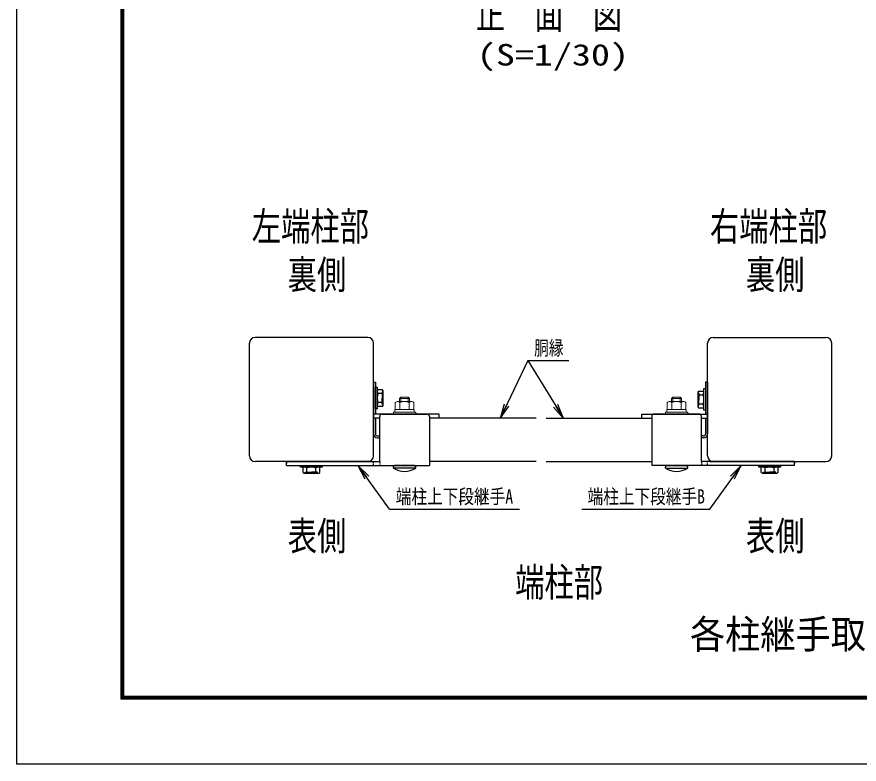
# Model space of a CAD drawing. Units: millimetres, scale not verified, with parts at other scales. Extents: x -6234 to 6240, y -4411 to 4409.
# Drawn here: x -6234 to -2842, y -4411 to -1399 of the extents above; entities that cross this region are included whole.
import ezdxf
from ezdxf.enums import TextEntityAlignment as Align

# ---------------------------------------------------------------- set-up
doc = ezdxf.new("R2010")
doc.units = ezdxf.units.MM
doc.header["$LTSCALE"] = 20
doc.linetypes.add('USER1', pattern=[0.375, 0.25, -0.125])
doc.layers.add('0-0_WAKU', color=7, linetype='Continuous')
for name, color, linetype, lineweight in [('0-1_0', 7, 'Continuous', 25), ('0-3_1', 7, 'Continuous', 25), ('0-5_SCALE', 7, 'Continuous', 25), ('0-6_支柱', 7, 'Continuous', 25), ('0-7_継手-案-', 7, 'Continuous', 25), ('0-8_ボルト', 7, 'Continuous', 25), ('0-9_構造線', 7, 'Continuous', 25), ('0-A_細線', 7, 'Continuous', 25), ('0-F_D-STR3', 7, 'Continuous', 13)]:
    doc.layers.add(name, color=color, linetype=linetype, lineweight=lineweight)
doc.styles.add('ＭＳ ゴシック', font='')
doc.styles.get('ＭＳ ゴシック').set_extended_font_data('MS Gothic')

# ---------------------------------------------------------------- blocks, each defined once
blk = doc.blocks.new('A2_ver14_社名無')
at = {"layer": '0-1_0', "color": 3}
blk.add_lwpolyline([(-11900, 8420), (-20, 8420), (-20, 20), (-11900, 20)], close=True, dxfattribs=at)
at = {"layer": '0-1_0'}
for points in [[(-11500, 8170), (-420, 8170), (-420, 270), (-11500, 270)], [(-11497.5, 8167.5), (-422.5, 8167.5), (-422.5, 272.5), (-11497.5, 272.5)], [(-11495, 8165), (-425, 8165), (-425, 275), (-11495, 275)], [(-11492.5, 8162.5), (-427.5, 8162.5), (-427.5, 277.5), (-11492.5, 277.5)], [(-11490, 8160), (-430, 8160), (-430, 280), (-11490, 280)]]:
    blk.add_lwpolyline(points, close=True, dxfattribs=at)
blk = doc.blocks.new('DARROWS')
at = {"layer": '0-1_0'}
blk.add_line((0, 0), (-19.982, 0), dxfattribs=at)
blk.add_lwpolyline([(-20, -3.333), (0, 0), (-20, 3.333)], dxfattribs=at)

msp = doc.modelspace()

# ---------------------------------------------------------------- linework, layer by layer
at = {"layer": '0-1_0'}
for p, q in [((-4175.86, -2784.21), (-4287.02, -3015.41)), ((-4175.86, -2784.21), (-4034.73, -3015.55)), ((-4733.43, -3382.83), (-4858.77, -3209.26)), ((-3443.92, -3382.83), (-3318.58, -3209.26))]:
    msp.add_line(p, q, dxfattribs=at)
at = {"layer": '0-3_1'}
for p, q in [((-4175.86, -2784.21), (-4011.11, -2784.21)), ((-4798.02, -2870.83), (-4798.02, -3079.83)), ((-4798.02, -2870.83), (-4790.02, -2870.83)), ((-4790.02, -2870.83), (-4790.02, -2999.83)), ((-3460.68, -2870.83), (-3460.68, -2999.83)), ((-3452.68, -2870.83), (-3460.68, -2870.83)), ((-3452.68, -2870.83), (-3452.68, -3079.83)), ((-4790.02, -3015.83), (-4790.02, -3079.83)), ((-4773.02, -3190.83), (-4773.02, -3009.83)), ((-4763.02, -2999.83), (-4583.02, -2999.83)), ((-4573.02, -3009.83), (-4573.02, -3206.83)), ((-3677.68, -3009.83), (-3677.68, -3206.83)), ((-3487.68, -2999.83), (-3667.68, -2999.83)), ((-3477.68, -3190.83), (-3477.68, -3009.83)), ((-3460.68, -3015.83), (-3460.68, -3079.83)), ((-4782.02, -3087.83), (-4773.02, -3087.83)), ((-4782.02, -3095.83), (-4773.02, -3095.83)), ((-3468.68, -3087.83), (-3477.68, -3087.83)), ((-3468.68, -3095.83), (-3477.68, -3095.83)), ((-5148.02, -3190.83), (-5148.02, -3198.83)), ((-5148.02, -3206.83), (-4573.02, -3206.83)), ((-3102.68, -3206.83), (-3677.68, -3206.83)), ((-3102.68, -3190.83), (-3102.68, -3198.83)), ((-4733.43, -3382.83), (-4210.38, -3382.83)), ((-3958.83, -3382.83), (-3443.92, -3382.83))]:
    msp.add_line(p, q, dxfattribs=at)
for points in [[(-4807.26, -3190.83), (-5148.02, -3190.83), (-4773.02, -3190.83)], [(-3443.45, -3190.83), (-3102.68, -3190.83), (-3477.68, -3190.83)]]:
    msp.add_lwpolyline(points, dxfattribs=at)
for centre, radius, start, end in [((-4763.02, -3009.83), 10, 90, 180), ((-4583.02, -3009.83), 10, 0, 90), ((-3667.68, -3009.83), 10, 90, 180), ((-3487.68, -3009.83), 10, 0, 90), ((-4782.02, -3079.83), 16, 180, 270), ((-4782.02, -3079.83), 8, 180, 270), ((-3468.68, -3079.83), 16, 270, 0), ((-3468.68, -3079.83), 8, 270, 0)]:
    msp.add_arc(centre, radius, start, end, dxfattribs=at)
at = {"layer": '0-5_SCALE'}
for p, q in [((-5298.02, -3167.83), (-5298.02, -2713.83)), ((-4821.02, -2690.83), (-5275.02, -2690.83)), ((-4798.02, -3167.83), (-4798.02, -2713.83)), ((-3452.68, -3167.83), (-3452.68, -2713.83)), ((-3429.68, -2690.83), (-2975.68, -2690.83)), ((-2952.68, -3167.83), (-2952.68, -2713.83)), ((-4142.72, -3015.83), (-4573.02, -3015.83)), ((-4102.72, -3015.83), (-3677.68, -3015.83)), ((-4821.02, -3190.83), (-5275.02, -3190.83)), ((-4142.72, -3190.83), (-4573.02, -3190.83)), ((-4102.72, -3190.83), (-3677.68, -3190.83)), ((-3429.68, -3190.83), (-2975.68, -3190.83))]:
    msp.add_line(p, q, dxfattribs=at)
for centre, start, end in [((-5275.02, -2713.83), 90, 180), ((-4821.02, -2713.83), 0, 90), ((-3429.68, -2713.83), 90, 180), ((-2975.68, -2713.83), 0, 90), ((-5275.02, -3167.83), 180, 270), ((-4821.02, -3167.83), 270, 0), ((-3429.68, -3167.83), 180, 270), ((-2975.68, -3167.83), 270, 0)]:
    msp.add_arc(centre, 23, start, end, dxfattribs=at)
at = {"layer": '0-6_支柱'}
for p, q in [((-5148.02, -3206.83), (-5148.02, -3190.83)), ((-3102.68, -3206.83), (-3102.68, -3190.83))]:
    msp.add_line(p, q, dxfattribs=at)
at = {"layer": '0-6_支柱', "linetype": 'USER1'}
for p, q in [((-4798.02, -3206.83), (-4798.02, -3190.83)), ((-4773.02, -3190.83), (-4773.02, -3206.83)), ((-3477.68, -3190.83), (-3477.68, -3206.83)), ((-3452.68, -3206.83), (-3452.68, -3190.83))]:
    msp.add_line(p, q, dxfattribs=at)
at = {"layer": '0-7_継手-案-'}
for p, q in [((-4533.02, -2999.83), (-4798.02, -2999.83)), ((-4798.02, -3015.83), (-4798.02, -2999.83)), ((-4773.02, -3015.83), (-4798.02, -3015.83)), ((-4533.02, -3015.83), (-4573.02, -3015.83)), ((-4533.02, -3015.83), (-4533.02, -2999.83)), ((-3717.68, -2999.83), (-3452.68, -2999.83)), ((-3717.68, -3015.83), (-3717.68, -2999.83)), ((-3717.68, -3015.83), (-3677.68, -3015.83)), ((-3477.68, -3015.83), (-3452.68, -3015.83)), ((-3452.68, -3015.83), (-3452.68, -2999.83))]:
    msp.add_line(p, q, dxfattribs=at)
at = {"layer": '0-8_ボルト'}
for p, q in [((-4718.02, -2999.83), (-4628.02, -2999.83)), ((-3532.68, -2999.83), (-3622.68, -2999.83)), ((-4718.02, -3217.83), (-4718.02, -3212.33)), ((-4628.02, -3217.83), (-4718.02, -3217.83)), ((-4633.52, -3206.83), (-4712.52, -3206.83)), ((-4628.02, -3217.83), (-4628.02, -3212.33)), ((-3622.68, -3217.83), (-3622.68, -3212.33)), ((-3622.68, -3217.83), (-3532.68, -3217.83)), ((-3617.18, -3206.83), (-3538.18, -3206.83)), ((-3532.68, -3217.83), (-3532.68, -3212.33))]:
    msp.add_line(p, q, dxfattribs=at)
for centre, radius, start, end in [((-4712.52, -3212.33), 5.5, 90, 180), ((-4673.02, -3146.45), 84.39, 237.77316, 302.22684), ((-4633.52, -3212.33), 5.5, 0, 90), ((-3617.18, -3212.33), 5.5, 90, 180), ((-3577.68, -3146.45), 84.39, 237.77316, 302.22684), ((-3538.18, -3212.33), 5.5, 0, 90)]:
    msp.add_arc(centre, radius, start, end, dxfattribs=at)
at = {"layer": '0-9_構造線'}
for p, q in [((-4761.52, -2917.25), (-4780.52, -2917.25)), ((-3489.18, -2906.95), (-3470.18, -2906.95)), ((-3489.18, -2922.75), (-3470.18, -2922.75)), ((-4761.52, -2953.41), (-4780.52, -2953.41)), ((-4761.52, -2969.21), (-4780.52, -2969.21)), ((-3489.18, -2958.91), (-3470.18, -2958.91)), ((-5081.91, -3235.33), (-5081.91, -3216.33)), ((-5066.1, -3235.33), (-5066.1, -3216.33)), ((-5029.94, -3235.33), (-5029.94, -3216.33)), ((-3236.57, -3235.33), (-3236.57, -3216.33)), ((-3220.76, -3235.33), (-3220.76, -3216.33)), ((-3184.6, -3235.33), (-3184.6, -3216.33))]:
    msp.add_line(p, q, dxfattribs=at)
for points in [[(-4783.02, -2979.08), (-4790.02, -2979.08), (-4790.02, -2891.58), (-4783.02, -2891.58)], [(-3467.68, -2897.08), (-3460.68, -2897.08), (-3460.68, -2984.58), (-3467.68, -2984.58)], [(-5091.77, -3213.83), (-5091.77, -3206.83), (-5004.27, -3206.83), (-5004.27, -3213.83)], [(-3246.43, -3213.83), (-3246.43, -3206.83), (-3158.93, -3206.83), (-3158.93, -3213.83)]]:
    msp.add_lwpolyline(points, close=True, dxfattribs=at)
for points in [[(-4761.52, -2969.21), (-4759.02, -2964.71), (-4759.02, -2905.95), (-4761.52, -2901.45), (-4780.52, -2901.45)], [(-3489.18, -2906.95), (-3491.68, -2911.45), (-3491.68, -2970.22), (-3489.18, -2974.72), (-3470.18, -2974.72)], [(-5081.91, -3235.33), (-5077.41, -3237.83), (-5018.64, -3237.83), (-5014.14, -3235.33), (-5014.14, -3216.33)], [(-3236.57, -3235.33), (-3232.07, -3237.83), (-3173.3, -3237.83), (-3168.8, -3235.33), (-3168.8, -3216.33)]]:
    msp.add_lwpolyline(points, dxfattribs=at)
for centre, radius, start, end in [((-4716.41, -2935.33), 66.62, 164.25349, 195.74651), ((-4780.52, -2898.95), 2.5, 180, 270), ((-4753.18, -2905.28), 29.85, 181.2889, 203.65172), ((-4788.87, -2905.28), 29.85, 336.34828, 358.7111), ((-4825.64, -2935.33), 66.62, 344.25349, 15.74651), ((-3461.84, -2910.78), 29.85, 181.2889, 203.65172), ((-3497.53, -2910.78), 29.85, 336.34828, 358.7111), ((-3470.18, -2904.45), 2.5, 270, 0), ((-3425.07, -2940.83), 66.62, 164.25349, 195.74651), ((-3534.3, -2940.83), 66.62, 344.25349, 15.74651), ((-4753.18, -2965.39), 29.85, 156.34828, 178.7111), ((-4780.52, -2971.71), 2.5, 90, 180), ((-4788.87, -2965.39), 29.85, 1.2889, 23.65172), ((-3461.84, -2970.89), 29.85, 156.34828, 178.7111), ((-3497.53, -2970.89), 29.85, 1.2889, 23.65172), ((-3470.18, -2977.22), 2.5, 0, 90), ((-5084.41, -3216.33), 2.5, 0, 90), ((-5078.08, -3243.68), 29.85, 66.34828, 88.7111), ((-5048.02, -3280.45), 66.62, 74.25349, 105.74651), ((-5017.97, -3243.68), 29.85, 91.2889, 113.65172), ((-5011.64, -3216.33), 2.5, 90, 180), ((-3239.07, -3216.33), 2.5, 0, 90), ((-3232.74, -3243.68), 29.85, 66.34828, 88.7111), ((-3202.68, -3280.45), 66.62, 74.25349, 105.74651), ((-3172.63, -3243.68), 29.85, 91.2889, 113.65172), ((-3166.3, -3216.33), 2.5, 90, 180), ((-5078.08, -3207.99), 29.85, 271.2889, 293.65172), ((-5048.02, -3171.22), 66.62, 254.25349, 285.74651), ((-5017.97, -3207.99), 29.85, 246.34828, 268.7111), ((-3232.74, -3207.99), 29.85, 271.2889, 293.65172), ((-3202.68, -3171.22), 66.62, 254.25349, 285.74651), ((-3172.63, -3207.99), 29.85, 246.34828, 268.7111)]:
    msp.add_arc(centre, radius, start, end, dxfattribs=at)
at = {"layer": '0-A_細線'}
for points in [[(-4759.02, -2910.33), (-4762.52, -2910.33), (-4762.52, -2935.33)], [(-3491.68, -2915.83), (-3488.18, -2915.83), (-3488.18, -2940.83)], [(-4759.02, -2960.33), (-4762.52, -2960.33), (-4762.52, -2935.33)], [(-3491.68, -2965.83), (-3488.18, -2965.83), (-3488.18, -2940.83)], [(-5073.02, -3237.83), (-5073.02, -3234.33), (-5048.02, -3234.33)], [(-5023.02, -3237.83), (-5023.02, -3234.33), (-5048.02, -3234.33)], [(-3227.68, -3237.83), (-3227.68, -3234.33), (-3202.68, -3234.33)], [(-3177.68, -3237.83), (-3177.68, -3234.33), (-3202.68, -3234.33)]]:
    msp.add_lwpolyline(points, dxfattribs=at)
at = {"layer": '0-F_D-STR3'}
for p, q in [((-4701.91, -2949.33), (-4644.19, -2949.33)), ((-4693.02, -2937.23), (-4687.62, -2931.83)), ((-4693.02, -2949.33), (-4693.02, -2937.23)), ((-4693.02, -2937.23), (-4653.02, -2937.23)), ((-4687.62, -2949.33), (-4687.62, -2931.83)), ((-4687.62, -2931.83), (-4658.42, -2931.83)), ((-4658.42, -2949.33), (-4658.42, -2931.83)), ((-4653.02, -2937.23), (-4658.42, -2931.83)), ((-4653.02, -2949.33), (-4653.02, -2937.23)), ((-3606.57, -2949.33), (-3548.85, -2949.33)), ((-3597.68, -2937.23), (-3592.28, -2931.83)), ((-3597.68, -2949.33), (-3597.68, -2937.23)), ((-3597.68, -2937.23), (-3557.68, -2937.23)), ((-3592.28, -2949.33), (-3592.28, -2931.83)), ((-3592.28, -2931.83), (-3563.08, -2931.83)), ((-3563.08, -2949.33), (-3563.08, -2931.83)), ((-3557.68, -2937.23), (-3563.08, -2931.83)), ((-3557.68, -2949.33), (-3557.68, -2937.23)), ((-4711.52, -2981.83), (-4634.52, -2981.83)), ((-4711.52, -2981.83), (-4711.52, -2991.83)), ((-4710.52, -2981.83), (-4710.52, -2952.83)), ((-4710.52, -2981.83), (-4635.52, -2981.83)), ((-4691.77, -2981.83), (-4691.77, -2952.83)), ((-4654.27, -2981.83), (-4654.27, -2952.83)), ((-4635.52, -2981.83), (-4635.52, -2952.83)), ((-4634.52, -2981.83), (-4634.52, -2991.83)), ((-3616.18, -2981.83), (-3539.18, -2981.83)), ((-3616.18, -2981.83), (-3616.18, -2991.83)), ((-3615.18, -2981.83), (-3615.18, -2952.83)), ((-3615.18, -2981.83), (-3540.18, -2981.83)), ((-3596.43, -2981.83), (-3596.43, -2952.83)), ((-3558.93, -2981.83), (-3558.93, -2952.83)), ((-3540.18, -2981.83), (-3540.18, -2952.83)), ((-3539.18, -2981.83), (-3539.18, -2991.83)), ((-4718.02, -2991.83), (-4718.02, -2999.83)), ((-4718.02, -2999.83), (-4628.02, -2999.83)), ((-4711.52, -2991.83), (-4634.52, -2991.83)), ((-3622.68, -2991.83), (-3622.68, -2999.83)), ((-3622.68, -2999.83), (-3532.68, -2999.83)), ((-3616.18, -2991.83), (-3539.18, -2991.83))]:
    msp.add_line(p, q, dxfattribs=at)
for points in [[(-4718.02, -2991.83), (-4628.02, -2991.83), (-4628.02, -2999.83)], [(-3622.68, -2991.83), (-3532.68, -2991.83), (-3532.68, -2999.83)]]:
    msp.add_lwpolyline(points, dxfattribs=at)
for centre, radius, start, end in [((-4701.15, -2963.55), 14.24, 48.83491, 131.16509), ((-4673.02, -3001.31), 51.97, 68.85295, 111.14705), ((-4644.9, -2963.57), 14.25, 48.86505, 131.13495), ((-3605.81, -2963.55), 14.24, 48.83491, 131.16509), ((-3577.68, -3001.31), 51.97, 68.85295, 111.14705), ((-3549.56, -2963.57), 14.25, 48.86505, 131.13495)]:
    msp.add_arc(centre, radius, start, end, dxfattribs=at)

# ---------------------------------------------------------------- block references
at = {"layer": '0-0_WAKU', "xscale": 1.05, "yscale": 1.05}
msp.add_blockref('A2_ver14_社名無', (6260.53, -4431.51), dxfattribs=at)
at = {"layer": '0-1_0', "xscale": 3, "yscale": 3}
for p, rotation in [((-4288.32, -3018.12), 244.32302), ((-4033.16, -3018.12), 301.38601), ((-4860.52, -3206.83), 125.83372), ((-3316.82, -3206.83), 54.16628)]:
    msp.add_blockref('DARROWS', p, dxfattribs=dict(at, rotation=rotation))

# ---------------------------------------------------------------- texts
at = {"layer": '0-1_0', "style": 'ＭＳ ゴシック'}
for s, height, width, p in [('正\u3000面\u3000図', 115.4, 0.75, (-4386.62, -1481.72)), ('(S=1/30)', 86.59, 1.3, (-4381.76, -1621.23)), ('左端柱部', 115.4, 0.75, (-5288.41, -2335.57)), ('右端柱部', 115.4, 0.75, (-3443.07, -2335.57)), ('裏側', 115.4, 0.75, (-5143.69, -2530.38)), ('裏側', 115.4, 0.75, (-3298.35, -2530.38)), ('胴縁', 57.77, 0.75, (-4150.96, -2779.35)), ('端柱上下段継手A', 57.77, 0.8, (-4708.53, -3377.97)), ('端柱上下段継手B', 57.77, 0.8, (-3936.04, -3377.97)), ('表側', 115.4, 0.75, (-5143.69, -3583.21)), ('表側', 115.4, 0.75, (-3298.35, -3583.21)), ('端柱部', 115.4, 0.75, (-4227.72, -3769.69)), ('各柱継手取付図（S=1/6）', 115.5, 0.9, (-3523.76, -3979.39))]:
    msp.add_text(s, height=height, dxfattribs=dict(at, width=width)).set_placement(p, align=Align.BOTTOM_LEFT)

doc.saveas('drawing.dxf')
